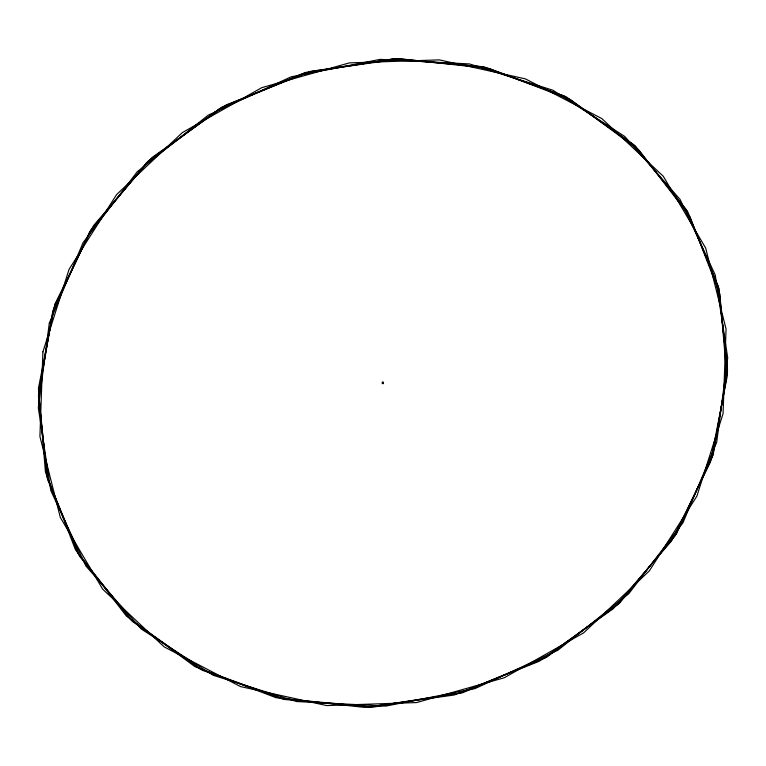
<?xml version="1.0" encoding="UTF-8"?>
<svg xmlns="http://www.w3.org/2000/svg" width="766" height="766" viewBox="0 0 766 766"><rect width="100%" height="100%" fill="white"/><g stroke="black" fill="none" stroke-linecap="round" stroke-linejoin="round"><path stroke-width="1.15" d="M382.56 382.464C383.91 382.962 383.201 383.843 382.971 383.038M383.22 383.345L382.454 383.306M42.906 351.843L39.918 436.457L60.303 517.404L102.682 589.178L164.163 646.877L240.562 686.585L326.661 705.572L416.599 702.566L504.248 677.766L583.625 632.85L649.338 570.9L696.897 496.119L723.066 413.611L726.053 328.997L705.668 248.05L663.289 176.276L601.808 118.577L525.419 78.879L439.32 59.882L349.382 62.889L261.733 87.688L182.346 132.604L116.633 194.554L69.074 269.335L42.906 351.843M382.339 382.224L382.263 383.632L383.383 383.613L383.46 382.205L382.339 382.224M49.311 323.137L38.3 407.675L50.776 490.518L85.897 566.017L141.26 629.02L213.101 675.248L296.519 701.532L385.834 706.089L474.949 688.615L557.801 650.296L628.742 593.746L682.937 522.805L716.689 442.327L727.7 357.789L715.224 274.946L680.103 199.447L624.74 136.444L552.899 90.225L469.481 63.932L380.166 59.375L291.051 76.849L208.199 115.168L137.258 171.718L83.063 242.659L49.311 323.137M52.71 311.752L38.415 396.07L47.597 479.506L79.635 556.365L132.346 621.408L202.138 670.212L284.253 699.454L373.099 707.133L462.616 692.723L546.704 657.209L619.646 603.024L676.445 533.835L713.251 454.382L727.547 370.064L718.364 286.637L686.326 209.779L633.616 144.726L563.824 95.922L481.709 66.69L392.862 59.011L303.346 73.421L219.258 108.925L146.316 163.12L89.517 232.299L52.71 311.752M53.486 309.071L38.53 393.331L47.042 476.864L78.458 553.99L130.622 619.435L199.993 668.756L281.831 698.582L370.572 706.894L460.155 693.106L544.482 658.166L617.798 604.46L675.124 535.645L712.543 456.412L727.499 372.152L718.987 288.619L687.571 211.502L635.407 146.047L566.045 96.727L484.198 66.901L395.467 58.599L305.883 72.377L221.556 107.317L148.231 161.023L90.905 229.838L53.486 309.071M54.836 304.284L38.424 388.391L45.462 472.143L75.489 549.825L126.447 616.151L194.861 666.592L276.076 697.721L364.559 707.401L454.267 694.992L539.101 661.326L613.269 608.702L671.725 540.71L710.475 461.975L726.896 377.858L719.848 294.115L689.821 216.424L638.873 150.107L570.45 99.657L489.235 68.538L400.762 58.848L311.044 71.257L226.219 104.923L152.041 157.547L93.596 225.549L54.836 304.284"/></g></svg>
